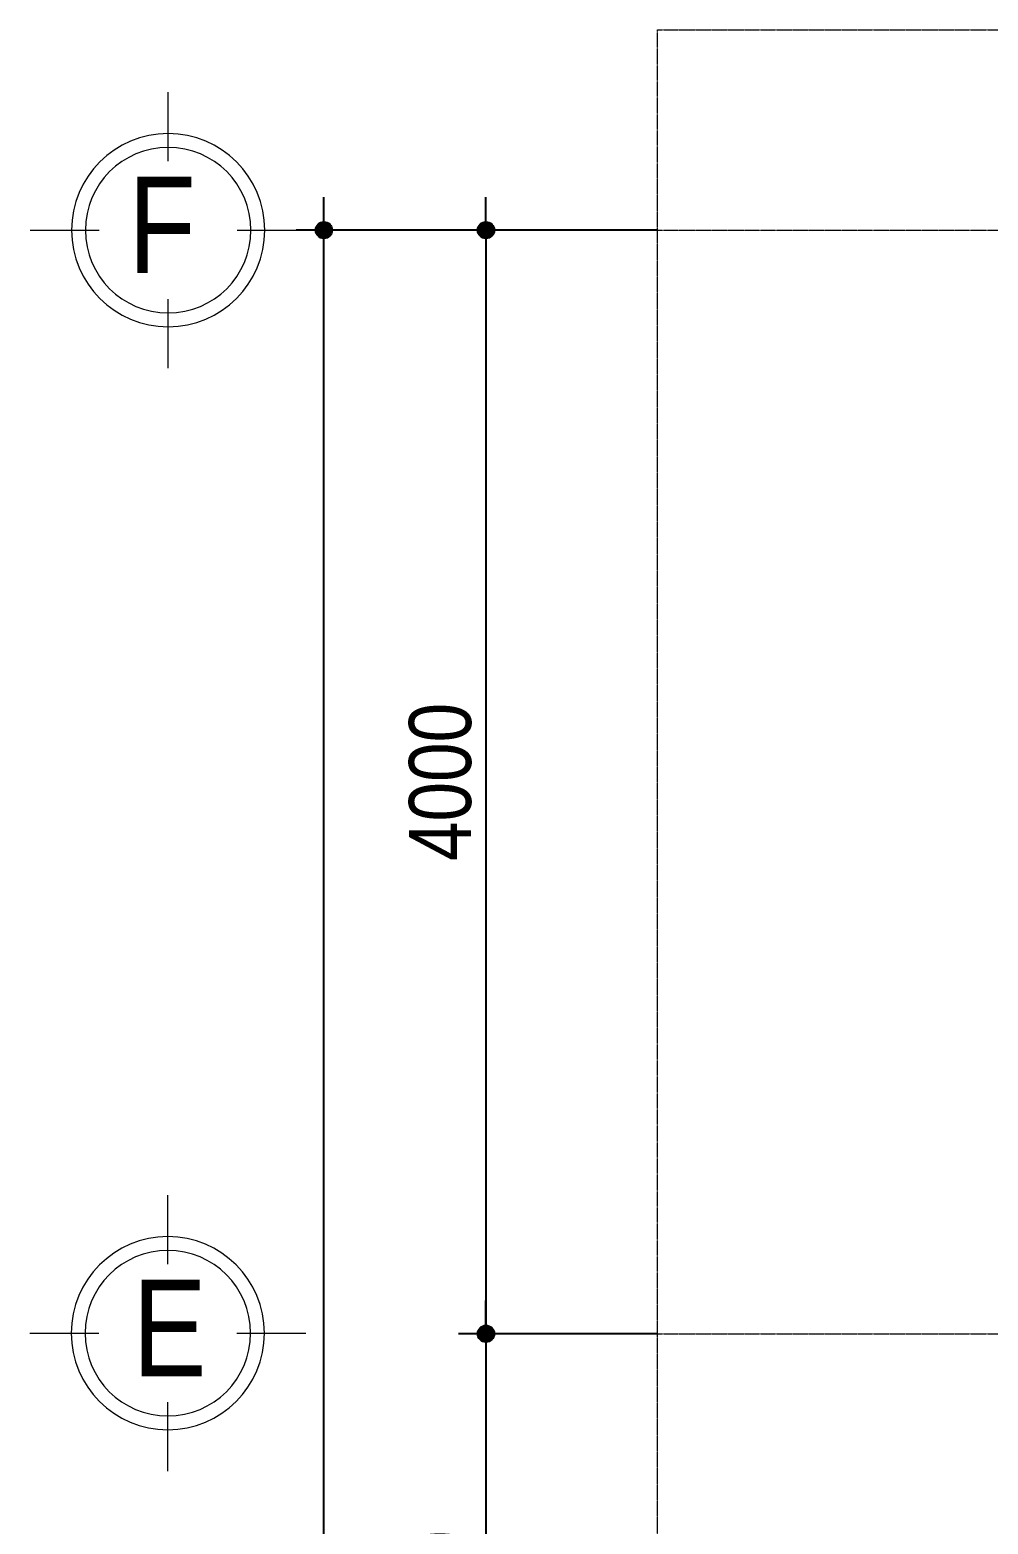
# Model space of a CAD drawing. Header units: millimetres. Extents: x 2916 to 42961, y 1553 to 20294.
# Drawn here: x 2916 to 6388, y 14566 to 19981 of the extents above; entities that cross this region are included whole.
import ezdxf
from ezdxf.enums import TextEntityAlignment as Align

# ---------------------------------------------------------------- set-up
doc = ezdxf.new("R2010")
doc.units = ezdxf.units.MM
doc.linetypes.add('ACAD_ISO10W100', pattern=[18, 12, -3, 0, -3])
doc.layers.add('DIM', color=1, linetype='Continuous')
doc.layers.add('TAGS', color=60, linetype='Continuous')
doc.layers.add('TEN TRUC', color=3, linetype='Continuous', lineweight=18)
doc.layers.add('TRUC', color=24, linetype='Continuous', lineweight=0)
doc.styles.add('HEL-CONDENSE', font='')
doc.styles.add('VNI-HELVE-CONDENSEN', font='')
doc.styles.get('HEL-CONDENSE').set_extended_font_data('VNI-Helve-Condense')
doc.styles.get('VNI-HELVE-CONDENSEN').set_extended_font_data('VNI-Helve-Condense')
doc.dimstyles.new('D100', dxfattribs={"dimtxt": 225, "dimasz": 1.2, "dimexe": 100, "dimexo": 0, "dimgap": 50, "dimtad": 1, "dimdec": 0, "dimzin": 13, "dimdsep": 46, "dimtxsty": 'HEL-CONDENSE', "dimblk": 'D50', "dimcen": 0, "dimclrd": 1, "dimclre": 1, "dimclrt": 7, "dimadec": 0, "dimazin": 0, "dimtfac": 1, "dimtdec": 0, "dimtmove": 0, "dimatfit": 3, "dimldrblk": 'D50', "dimfxl": 1, "dimtolj": 1, "dimtzin": 13, "dimarcsym": 0})

# ---------------------------------------------------------------- blocks, each defined once
blk = doc.blocks.new('D50')
at = {"layer": 'DIM'}
blk.add_hatch(color=256, dxfattribs=at).paths.add_polyline_path([(25, 0, 1), (-25, 0, 1)])
blk.add_line((25, 0), (100, 0), dxfattribs=at)
blk.add_circle((0, 0), 25, dxfattribs=at)
blk = doc.blocks.new('*D214')
at = {"layer": 'DEFPOINTS', "color": 0, "transparency": 16777216}
for p in [(5190.4, 19255.5), (4568.5, 15255.5), (5190.4, 15255.5)]:
    blk.add_point(p, dxfattribs=at)
at = {"layer": 'DIM', "color": 1, "lineweight": -2, "transparency": 16777216}
for p, q in [((5190.4, 19255.5), (4468.5, 19255.5)), ((4568.5, 19254.3), (4568.5, 15256.7)), ((5190.4, 15255.5), (4468.5, 15255.5))]:
    blk.add_line(p, q, dxfattribs=at)
at = {"layer": 'DIM', "color": 1, "lineweight": -2, "transparency": 16777216, "xscale": 1.199999999999999, "yscale": 1.199999999999999, "zscale": 1.199999999999999}
for p, rotation in [((4568.5, 19255.5), 90), ((4568.5, 15255.5), 270)]:
    blk.add_blockref('D50', p, dxfattribs=dict(at, rotation=rotation))
at = {"layer": 'DIM', "color": 7, "transparency": 16777216, "insert": (4403.6, 17255.5), "char_height": 225, "attachment_point": 5, "rotation": 90, "style": 'HEL-CONDENSE'}
blk.add_mtext('\\A1;4000', dxfattribs=at)
blk = doc.blocks.new('*D215')
at = {"layer": 'DEFPOINTS', "color": 0, "transparency": 16777216}
for p in [(5190.4, 15255.5), (4568.5, 13255.5), (5190.4, 13255.5)]:
    blk.add_point(p, dxfattribs=at)
at = {"layer": 'DIM', "color": 1, "lineweight": -2, "transparency": 16777216}
for p, q in [((5190.4, 15255.5), (4468.5, 15255.5)), ((4568.5, 15254.3), (4568.5, 13256.7)), ((5190.4, 13255.5), (4468.5, 13255.5))]:
    blk.add_line(p, q, dxfattribs=at)
at = {"layer": 'DIM', "color": 1, "lineweight": -2, "transparency": 16777216, "xscale": 1.199999999999999, "yscale": 1.199999999999999, "zscale": 1.199999999999999}
for p, rotation in [((4568.5, 15255.5), 90), ((4568.5, 13255.5), 270)]:
    blk.add_blockref('D50', p, dxfattribs=dict(at, rotation=rotation))
at = {"layer": 'DIM', "color": 7, "transparency": 16777216, "insert": (4403.6, 14255.5), "char_height": 225, "attachment_point": 5, "rotation": 90, "style": 'HEL-CONDENSE'}
blk.add_mtext('\\A1;2000', dxfattribs=at)
blk = doc.blocks.new('*D218')
at = {"layer": 'DEFPOINTS', "color": 0, "transparency": 16777216}
for p in [(3981.2, 19255.5), (5190.4, 19255.5), (5190.4, 4355.5)]:
    blk.add_point(p, dxfattribs=at)
at = {"layer": 'DIM', "color": 1, "lineweight": -2, "transparency": 16777216}
for p, q in [((5190.4, 19255.5), (3881.2, 19255.5)), ((3981.2, 4356.7), (3981.2, 19254.3)), ((5190.4, 4355.5), (3881.2, 4355.5))]:
    blk.add_line(p, q, dxfattribs=at)
at = {"layer": 'DIM', "color": 1, "lineweight": -2, "transparency": 16777216, "xscale": 1.199999999999999, "yscale": 1.199999999999999, "zscale": 1.199999999999999}
for p, rotation in [((3981.2, 19255.5), 90), ((3981.2, 4355.5), 270)]:
    blk.add_blockref('D50', p, dxfattribs=dict(at, rotation=rotation))
at = {"layer": 'DIM', "color": 7, "transparency": 16777216, "insert": (3816.3, 11805.5), "char_height": 225, "attachment_point": 5, "rotation": 90, "style": 'HEL-CONDENSE'}
blk.add_mtext('\\A1;14900', dxfattribs=at)
blk = doc.blocks.new('A$C206177D3')
at = {"layer": 'TEN TRUC', "ltscale": 1000}
for p, q in [((-36.6, 240.1), (-36.6, 490.1)), ((-286.6, -9.9), (-536.6, -9.9)), ((463.4, -9.9), (213.4, -9.9)), ((-36.6, -509.9), (-36.6, -259.9))]:
    blk.add_line(p, q, dxfattribs=at)
blk.add_circle((-36.6, -9.9), 350, dxfattribs=at)
at = {"layer": 'TEN TRUC', "color": 254, "ltscale": 1000}
blk.add_circle((-36.6, -9.9), 300, dxfattribs=at)

msp = doc.modelspace()

# ---------------------------------------------------------------- linework, layer by layer
at = {"layer": 'TRUC', "linetype": 'ACAD_ISO10W100', "ltscale": 0.2}
msp.add_lwpolyline([(5190.4, 19981.3), (42960.7, 19981.3), (42960.7, 3555.5), (5190.4, 3555.5)], close=True, dxfattribs=at)
for points in [[(5190.4, 19255.5), (42960.7, 19255.5)], [(5190.4, 15255.5), (42960.7, 15255.5)]]:
    msp.add_lwpolyline(points, dxfattribs=at)

# ---------------------------------------------------------------- block references
at = {"layer": 'TEN TRUC', "ltscale": 1000}
ref = msp.add_blockref('A$C206177D3', (3380.3, 19265.3), dxfattribs=dict(at, xscale=-1))
ref.add_attrib('A', 'F', dxfattribs={"layer": 'TAGS', "color": 7, "ltscale": 1000, "height": 350, "style": 'VNI-HELVE-CONDENSEN'}).set_placement((3394.4, 19099.7), align=Align.CENTER)
ref = msp.add_blockref('A$C206177D3', (3379.2, 15267.4), dxfattribs=dict(at, xscale=-1))
ref.add_attrib('A', 'E', dxfattribs={"layer": 'TAGS', "color": 7, "ltscale": 1000, "height": 350, "style": 'VNI-HELVE-CONDENSEN'}).set_placement((3422.2, 15101.7), align=Align.CENTER)

# ---------------------------------------------------------------- dimensions: what is measured, and where the dimension line sits
at = {"layer": 'DIM'}
for p1, p2, distance, picture, middle in [((5190.4, 4355.5), (5190.4, 19255.5), 1209.2, '*D218', (3816.3, 11805.5)), ((5190.4, 19255.5), (5190.4, 15255.5), -621.9, '*D214', (4403.6, 17255.5))]:
    dim = msp.add_aligned_dim(p1=p1, p2=p2, distance=distance, dimstyle='D100', dxfattribs=at)
    dim.commit()
    dim.dimension.update_dxf_attribs({"geometry": picture, "text_midpoint": middle})
dim = msp.add_linear_dim(base=(4568.5, 13255.5), p1=(5190.4, 15255.5), p2=(5190.4, 13255.5), angle=90, dimstyle='D100', override={"dimtmove": 1}, dxfattribs=at)
dim.commit()
dim.dimension.update_dxf_attribs({"geometry": '*D215', "text_midpoint": (4403.6, 14255.5)})

doc.saveas('drawing.dxf')
